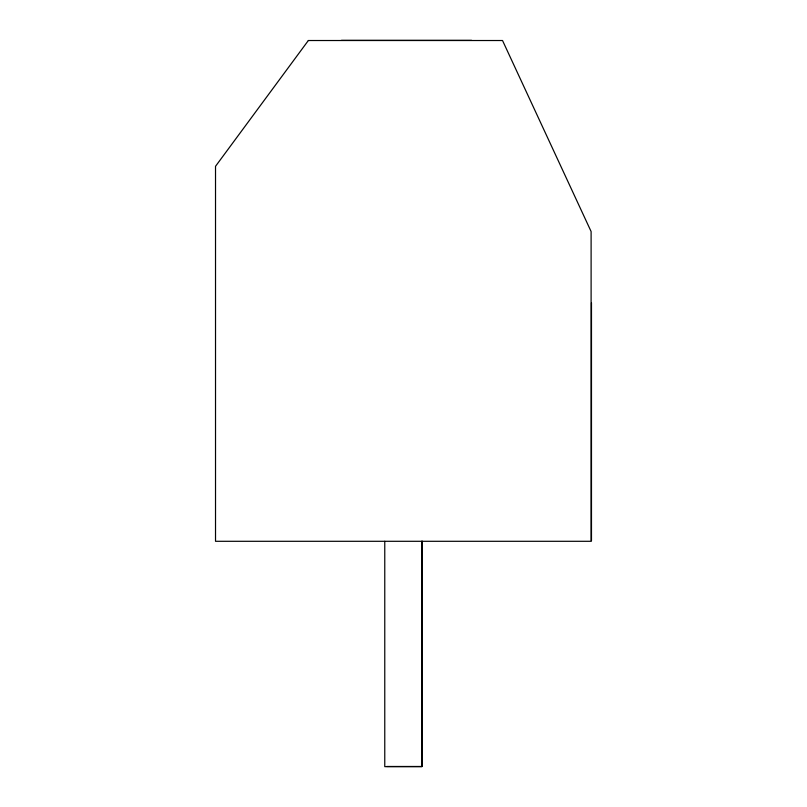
<?xml version="1.0" encoding="UTF-8"?>
<svg xmlns="http://www.w3.org/2000/svg" width="807" height="807" viewBox="0 0 807 807"><rect width="100%" height="100%" fill="white"/><g stroke="black" fill="none" stroke-linecap="round" stroke-linejoin="round"><path stroke-width="1.21" d="M341.422 40.35L471.621 40.35M386.694 766.479L422.101 766.479L422.101 541.124M591.481 302.867L591.481 540.74M421.859 541.295L421.859 766.65L384.768 766.65L384.768 541.295M308.345 40.521L215.519 166.313L215.519 541.295L591.107 541.295L591.107 231.528L502.529 40.521L308.345 40.521"/></g></svg>
